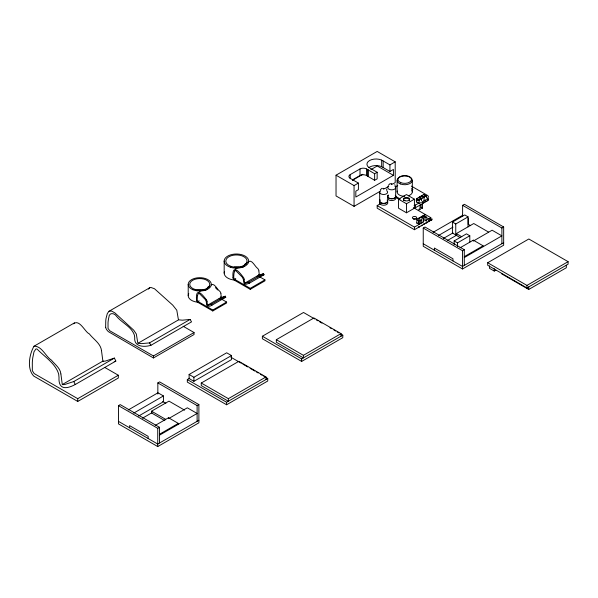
<?xml version="1.0" encoding="UTF-8"?>
<svg xmlns="http://www.w3.org/2000/svg" width="598" height="598" viewBox="0 0 598 598"><rect width="100%" height="100%" fill="white"/><g stroke="black" fill="none" stroke-linecap="round" stroke-linejoin="round"><path stroke-width="0.9" d="M395.689 196.48L395.689 187.54M416.903 202.117L416.649 202.109A0.762 0.441 -60 0 1 416.544 201.788L416.679 198.626L418.951 197.355A0.762 0.441 -60 0 1 419.056 197.669L421.568 199.119L421.568 200.898M419.056 197.669L419.385 196.951L421.463 195.905A0.762 0.441 -60 0 1 421.56 196.226L424.072 197.669L424.072 200.345M421.336 202.416L419.161 203.559A0.762 0.441 -60 0 1 419.056 203.238L419.191 200.076L421.463 198.805A0.762 0.441 -60 0 1 421.56 199.119L421.889 198.401L423.967 197.355A0.762 0.441 -60 0 1 424.072 197.669L424.401 196.951L426.479 195.905A0.762 0.441 -60 0 1 426.583 196.226L426.583 198.005M421.568 196.219L421.889 195.501L423.967 194.455A0.762 0.441 -60 0 1 424.072 194.776L426.583 196.219M418.892 209.128L418.892 209.831L420.013 209.606L420.043 204.927M422.629 203.462L423.227 202.886A1.151 0.665 -60 0 0 423.257 201.96L422.42 202.371A1.151 0.665 -60 0 0 422.39 203.305L422.577 208.014L422.136 208.403L421.104 208.059L421.104 204.374M423.646 218.023L421.747 219.234M246.937 262.814L247.019 262.208M209.704 285.545L209.337 286.457M197.579 295.367L198.521 293.117A1.256 0.725 60 0 1 198.94 293.147L205.256 299.486L206.28 301.519A34.467 19.898 60 0 0 206.46 303.313C205.944 306.894 209.749 306.819 211.931 305.204L225.752 297.221L225.267 296.204L222.224 297.213M248.148 262.761L248.297 262.223M247.011 262.253L246.623 263.262M421.104 207.969L421.485 207.641M423.773 215.639L423.257 216.289L424.707 215.923M234.319 271.283L234.558 270.58M424.034 200.607L422.524 201.773M211.109 284.947C214.301 282.391 217.298 289.738 219.832 291.346A2.773 1.6 60 0 1 220.954 293.513M419.983 217.941A1.129 0.65 -60 0 0 419.871 217.597L419.049 218.135A1.129 0.65 -60 0 0 419.086 219.01L419.759 218.778M419.161 217.964L421.298 216.73M248.521 261.625C251.982 259.151 255.025 266.783 257.738 268.502A2.945 1.697 60 0 1 258.934 270.797M417.09 199.097L417.015 199.254A1.151 0.665 -60 0 0 416.993 200.181L417.09 200.308M388.274 185.358L390.232 183.489M380.276 189.88L381.973 188.235M148.416 289.111L149.47 287.915L150.86 287.451L154.471 288.729L172.77 305.159L176.791 310.227L178.197 318.442A14.808 8.551 60 0 0 178.264 318.734L178.563 319.743M209.076 286.913L208.523 287.675M246.324 263.793L245.733 264.608M426.426 199.433L425.029 200.323M422.233 217.351L421.635 217.65A1.129 0.65 -60 0 1 421.53 216.708L422.352 216.17M73.524 323.795C79.571 318.749 85.058 332.226 89.334 333.893C93.378 339.201 100.584 343.357 101.481 350.51M235.32 269.137L236.464 268.203M417.277 198.85L417.71 198.693M424.573 216.095L424.109 216.222L431.315 220.378L432.025 219.75A1.129 0.65 -60 0 0 431.988 218.875L431.165 219.414A1.129 0.65 -60 0 0 431.203 220.288L431.27 220.356M425.985 216.79L424.199 217.821M207.491 288.632L206.093 289.439M244.589 265.654L243.154 266.484M199.426 291.286L200.121 290.92M418.593 218.225C413.614 219.003 420.013 222.434 421.044 219.638C419.43 224.362 422.696 224.003 421.747 220.146M416.836 222.89L419.295 224.31L419.295 220.655M149.664 287.795L108.873 311.356L107.281 313.666L106.085 318.211A41.509 23.965 60 0 0 105.764 320.745L105.659 326.53A11.317 6.533 60 0 0 105.704 326.986L105.749 327.33M74.563 322.808L33.974 346.242C29.437 354.076 26.626 368.727 33.757 376.09L77.74 401.445L118.329 378.011L118.329 375.245L104.702 367.396M379.88 191.45L354.061 206.355L336.031 195.942L336.031 175.192L377.174 151.436L395.203 161.841L395.203 182.599L392.781 183.997M350.226 178.705L350.226 174.594L360.003 168.95A4.612 2.669 0 0 1 366.529 168.95L374.632 173.719L374.632 180.297L377.151 178.847L377.151 172.269L370.394 168.367A9.097 5.255 0 0 1 369.594 160.526A9.097 5.255 0 0 1 383.176 160.989L389.933 164.891L395.203 161.841M352.484 179.863L360.003 175.528A4.612 2.669 0 0 1 366.529 175.528L374.632 180.297M352.439 180.304L362.837 174.295M370.835 169.683L377.233 165.982L393.432 175.334L393.432 169.443L389.933 171.462L383.176 167.567A9.097 5.255 0 0 0 368.884 167.567M336.031 175.192L354.061 185.597L358.411 183.085L358.411 189.663L355.832 191.151L355.832 197.041L393.432 175.334M374.632 173.719L377.151 172.269M384.716 188.654L388.752 186.322M260.235 274.744L263.509 273.66L264.024 274.736L249.351 283.213L245.98 284.319L244.358 284.035A0.762 0.441 60 0 1 244.141 283.766L243.543 281.202A36.59 21.124 60 0 1 243.356 279.303L242.265 277.143L235.56 270.416A1.338 0.77 60 0 0 235.119 270.378L234.11 272.77A27.717 16.004 60 0 0 233.803 275.94C233.646 277.248 233.676 280.492 235.762 278.511M235.328 279.401L234.147 279.961A2.497 1.443 60 0 1 232.899 277.823M395.36 186.98L397.752 185.597M197.572 295.36A26.865 15.511 60 0 0 197.28 298.619C197.101 299.83 197.318 302.603 199.134 300.779M60.899 374.042L62.282 384.551L102.878 361.117L101.488 350.645M413.353 207.588L430.799 217.665L430.799 220.273L414.444 229.714L377.174 208.201L377.174 205.585L380.291 203.791M62.753 384.634L64.27 384.596A24.929 14.397 60 0 0 64.651 384.536L73.801 381.531L114.397 358.09L115.833 361.072L75.243 384.514C65.832 389.552 58.342 389.515 59 377.345A107.334 61.968 60 0 1 58.709 374.333C56.033 363.943 44.424 356.61 37.106 349.112A3.693 2.13 60 0 0 35.873 349.015L34.004 351.766L32.77 357.776A74.451 42.989 60 0 0 32.314 362.702L32.329 370.685L34.138 373.548L77.733 398.687L118.329 375.245M244.664 283.228L259.345 274.751M207.513 305.219L221.342 297.236M245.599 283.205L248.828 282.136L263.509 273.66M208.396 305.197L211.438 304.188L225.267 296.204M190.104 319.452L182.3 320.184L178.6 319.825L137.996 343.259L141.606 343.618L149.515 342.893L190.104 319.452L191.547 321.851L150.95 345.285C144.297 347.378 133.728 347.012 134.714 337.511A57.58 33.241 60 0 1 134.423 335.284C131.971 327.061 122.112 322.98 116.782 316.566C114.442 312.769 108.888 312.089 108.806 317.643A41.098 23.726 60 0 0 108.477 319.153A39.737 22.941 60 0 0 108.021 322.658L108.036 328.452L109.845 330.821L153.447 355.959L153.447 357.963L194.044 334.529L194.036 332.525L183.138 326.239M398.53 199.156L406.476 194.567L414.421 199.156L414.421 208.201L406.476 212.791L398.53 208.201L398.53 199.156L406.476 203.739L414.421 199.156M234.491 279.251L250.248 288.341L264.929 279.864L264.929 280.858L250.256 289.335L234.349 280.17M197.931 301.467L212.776 310.033L226.605 302.05L226.605 302.992L212.776 310.967L197.803 302.334M153.447 355.959L194.036 332.525M414.115 205.518A3.379 1.951 0 0 0 415.475 205.032L418.667 203.193M414.115 208.186A3.379 1.951 0 0 0 415.475 207.708L427.428 200.808A3.379 1.951 0 0 0 427.824 198.319M421.747 216.401L423.698 215.317M377.174 205.585L414.444 227.105L423.795 221.709M425.35 220.811L430.799 217.665M462.613 216.424L462.613 205.323L464.384 204.299L503.658 226.978L503.658 245.217L462.516 268.965L423.242 246.294L423.242 228.055L425.014 227.031L464.287 249.71L464.287 265.43M157.842 394.015L157.842 382.922L159.614 381.898L198.887 404.577L198.887 422.808L157.737 446.564L118.464 423.892L118.464 405.653L120.235 404.629L159.509 427.301L159.509 443.021M433.042 232.353L462.747 215.198M468.077 216.865L455.758 223.973L455.758 234.947L452.424 233.026L452.424 222.052L464.751 214.936L468.077 216.865L468.077 226.919M189.103 374.483L226.679 352.79L231.478 355.563L231.478 359.622L193.909 381.315L189.103 378.541L189.103 374.483L193.909 377.256L231.478 355.563M128.264 409.944L157.977 392.796L163.433 395.943L163.433 401.714L138.542 416.088M263.725 376.179L267.74 378.497L267.74 381.016L226.59 404.764L187.316 382.092L187.316 379.573L189.738 378.175M340.389 333.774L342.796 335.164L342.796 337.676L301.654 361.431L262.38 338.76L262.38 336.24L303.522 312.485L314.742 318.966M438.498 235.5L452.955 227.158M133.728 413.098L163.433 395.943M443.32 238.49L452.955 232.928M460.228 237.623L456.319 235.373L456.319 233.601L473.751 223.532L488.588 232.099M164.816 420.633L151.548 412.964L151.548 411.192L168.98 401.131L184.595 410.146M447.237 240.613L456.879 235.051M265.968 376.964L228.361 398.672L228.361 401.228L201.257 385.575L201.257 383.026L238.856 361.319L265.968 376.964L265.968 379.521M341.024 333.632L303.425 355.339L303.425 357.896L276.321 342.243L276.321 339.694L313.92 317.979L341.024 333.632L341.024 336.188M142.459 418.211L152.101 412.642M454.151 244.612L454.151 240.949L466.47 233.84L469.796 235.762L469.796 242.16M454.151 240.949L457.477 242.87L469.796 235.762M459.982 247.841L473.302 240.157L483.087 245.808L483.087 246.712M473.698 240.83L492.102 230.208L501.886 235.859L464.287 257.566M155.211 425.44L168.524 417.748L178.309 423.399L178.309 424.311M168.928 418.428L187.323 407.806L197.116 413.457L159.509 435.165M423.242 228.055L462.516 250.734L464.287 249.71M462.613 205.323L501.886 228.002L503.658 226.978M118.464 405.653L157.737 428.325L159.509 427.301M157.842 382.922L197.116 405.594L198.887 404.577M464.287 256.662L483.087 245.808M159.509 434.253L178.309 423.399M187.316 379.573L226.59 402.252L267.74 378.497M262.38 336.24L301.654 358.912L342.796 335.164M503.658 242.698L462.516 266.454L423.242 243.775M198.887 420.297L157.737 444.045L118.464 421.373M487.684 262.746L528.826 238.991L568.1 261.662L568.1 264.181L526.958 287.937L487.684 265.258L487.684 262.746L526.958 285.418L568.1 261.662M489.456 265.863L489.456 268.3L494.254 271.066L495.854 270.147M501.625 273.817L528.729 289.469L566.328 267.755L566.328 265.206M33.974 346.242C41.77 345.734 45.598 356.483 51.428 360.146C54.844 364.376 60.323 368.039 60.884 373.885M109.075 311.229L111.617 311.065L114.928 312.918L133.743 330.201L136.337 334.035L137.6 341.877A14.808 8.551 60 0 0 137.675 342.168L137.966 343.185M114.397 358.09L105.248 361.102A24.929 14.397 60 0 1 104.919 361.147L103.379 361.199M263.15 275.073L264.024 274.736M225.752 297.221L223.682 297.968M114.218 361.685L115.833 361.072M200.278 290.86L202.625 290.329M416.477 199.635L416.126 200.233L417.135 200.397M261.834 275.536L262.425 275.334M237.144 267.919L239.469 267.418M241.532 267.029L240.269 267.291M204.509 289.97L203.425 290.194M260.967 275.783L259.039 275.558A0.762 0.441 60 0 1 258.814 275.289L258.583 274.714M418.899 218.494L418.264 219.115L419.617 218.868M222.142 298.312L221.058 297.991L220.527 296.817M103.237 361.185L103.177 361.177A5.345 3.087 60 0 1 102.991 361.14L102.946 361.132M62.618 384.619L62.641 384.619A5.345 3.087 60 0 1 62.401 384.581L62.364 384.574M421.994 207.596L422.577 208.014M421.156 225.745L422.001 225.551L421.882 225.05M419.534 209.068L420.043 209.479M423.698 221.544L423.496 221.88L423.496 217.821M419.116 226.38L419.452 227.038L418.264 226.978M421.882 217.186C419.617 216.536 421.523 218.958 422.061 217.358M424.259 223.57L424.199 224.28L423.145 224.003M424.109 216.222L424.034 216.155A1.129 0.65 -60 0 1 424.012 215.28L424.827 214.734A1.129 0.65 -60 0 1 424.879 215.534M411.342 186.083L427.428 195.374A3.379 1.951 0 0 1 427.428 198.132L427.428 200.808M423.713 194.447L426.225 195.897M411.342 188.759L412.949 189.686M421.926 195.479L424.43 196.929M421.209 195.897L423.713 197.347M468.227 224.287L470.626 225.67M419.415 196.929L421.926 198.379M418.697 197.347L421.209 198.79M416.903 198.379L419.415 199.829M416.544 199.119L419.056 200.569M452.424 222.052L455.758 223.973M416.544 201.788L419.415 203.567M395.413 196.211L400.241 198.999M395.906 197.519L399.083 199.351M456.319 233.601L461.783 236.756M358.411 183.085L350.226 178.361A4.612 2.669 0 0 1 350.226 174.594M258.03 275.887L264.929 279.864M256.976 276.276L257.97 276.852M316.342 319.893L317.949 320.82M319.549 321.739L321.956 323.129M329.969 327.756L331.576 328.683M333.976 330.074L335.583 331M337.182 331.92L338.789 332.847M220.109 298.305L221.036 298.836M221.963 299.374L226.605 302.05M219.115 298.671L220.049 299.209M276.321 339.694L303.425 355.339M230.865 357.208L241.286 363.225M242.893 364.152L247.699 366.925M250.106 368.316L254.912 371.089M256.512 372.016L258.119 372.943M260.526 374.333L262.126 375.26M201.257 383.026L228.361 398.672M153.447 357.963L108.417 331.666A10.263 5.928 60 0 1 107.505 330.731L107.386 330.589A4.56 2.631 60 0 1 105.629 327.308M162.649 401.415L165.855 403.269M151.548 411.192L165.601 419.31M425.955 220.057L425.985 220.445L425.955 216.401M197.676 302.214L197.579 302.117A2.347 1.36 60 0 1 196.436 300.121M215.407 287.601L217.657 289.955M386.45 189.095L387.003 189.85M206.011 299.329C200.547 291.891 195.598 288.348 196.518 299.979M394.725 184.655L395.203 185.425M149.515 342.893L150.95 345.285M248.828 282.136L249.351 283.213M211.438 304.188L211.931 305.204M73.801 381.531L75.243 384.514M259.285 274.527L258.852 271.088M244.604 282.996L244.171 279.565M221.29 297.019L220.879 293.768M207.454 304.965L207.05 301.751M232.988 277.666C232.069 265.243 237.204 269.078 243.065 276.971A2.945 1.697 60 0 1 244.253 279.273M250.248 288.341L250.256 289.335M212.776 310.033L212.776 310.967M77.733 398.687L77.74 401.445M528.729 286.913L528.729 289.469M526.958 285.418L526.958 287.937M501.886 228.002L501.886 243.722M494.254 268.637L494.254 271.066M473.302 240.157L473.302 241.061M468.204 218.352L468.204 224.123M462.516 250.734L462.516 268.965M457.477 242.87L457.477 246.533M452.948 260.93L452.948 258.755L434.38 248.035L434.38 250.211M424.199 218.733L424.199 220.557M418.593 220.655L418.593 224.31M416.836 219.234L416.836 223.293M415.475 205.032L415.475 207.708M414.444 227.105L414.444 229.714M412.328 180.409L412.328 191.921M406.476 203.739L406.476 212.791M397.117 180.372L397.117 191.921M389.933 164.891L389.933 171.462M383.176 160.989L383.176 167.567M381.666 160.114L381.666 166.693M379.685 192.212L379.685 201.137M368.099 169.862L368.099 176.44M367.852 169.712L367.852 176.29M366.529 168.95L366.529 175.528M360.003 168.95L360.003 175.528M354.061 185.597L354.061 206.355M301.654 358.912L301.654 361.431M226.59 402.252L226.59 404.764M224.175 261.079L224.175 273.084M197.116 405.594L197.116 421.313M193.909 377.256L193.909 381.315M188.213 284.356L188.213 295.659M168.524 417.748L168.524 418.66M157.737 428.325L157.737 446.564M148.169 438.521L148.169 436.353L129.609 425.634L129.609 427.802M387.302 201.646A4.193 2.422 0 0 1 383.632 205.249A4.193 2.422 0 0 1 379.962 201.646M387.302 199.904A4.193 2.422 0 0 1 383.632 203.507A4.193 2.422 0 0 1 379.962 199.904M387.22 200.083A3.969 2.287 0 0 1 383.669 203.372A3.969 2.287 0 0 1 380.059 200.106M386.607 190.68A3.969 2.287 0 0 1 386.383 193.864A3.969 2.287 0 0 1 380.866 193.842A3.969 2.287 0 0 1 380.732 190.657M395.293 195.426A3.969 2.287 0 0 1 391.541 198.708A3.969 2.287 0 0 1 388.326 195.24M394.919 186.187A3.969 2.287 0 0 1 394.471 189.192A3.969 2.287 0 0 1 389.253 189.334A3.969 2.287 0 0 1 388.326 186.367M395.555 197.198A4.193 2.422 0 0 1 391.301 200.569A4.193 2.422 0 0 1 388.252 196.787M395.375 195.247A4.193 2.422 0 0 1 394.284 198.334A4.193 2.422 0 0 1 388.827 198.185A4.193 2.422 0 0 1 388.252 195.045M403.538 200.636A3.087 1.779 0 0 1 406.476 198.312A3.087 1.779 0 0 1 409.413 200.636M413.666 219.167A2.183 1.256 0 0 1 415.401 219.167M422.352 216.17A1.129 0.65 -60 0 1 422.442 216.805M411.701 190.179A7.61 4.388 0 0 1 408.412 195.763M404.719 196.316A7.61 4.388 0 0 1 397.274 191.024M245.3 263.733A9.097 2.975 -38.1 0 1 245.06 264.062M245.374 264.428A10.42 6.922 4.7 0 1 244.216 265.333M243.491 266.813A10.42 7.445 16.5 0 1 241.839 267.463M241.682 267.448A8.918 0.912 -7.5 0 1 241.076 267.56M235.156 280.118A12.252 7.071 0 0 1 224.437 271.634M234.252 267.082A10.614 6.13 0 0 1 239.649 267.239M198.566 302.289A11.541 6.66 0 0 1 188.759 293.64M195.785 290.359A10.002 5.771 0 0 1 203.724 290.359M206.004 299.344A2.773 1.6 60 0 1 207.132 301.497M208.111 286.853A8.574 2.803 -38.1 0 1 207.887 287.16M208.179 287.511A9.815 6.518 4.7 0 1 207.095 288.363M206.407 289.753A9.815 7.019 16.5 0 1 204.852 290.366M204.71 290.351A8.402 0.86 -7.5 0 1 204.142 290.456M382.989 188.676C384.073 190.134 384.791 187.48 383.004 188.639M391.07 184.012C392.116 185.47 392.916 182.824 391.077 183.975M426.247 222.194L426.217 222.269A1.129 0.65 -60 0 0 426.247 223.144L427.069 222.613A1.129 0.65 -60 0 0 427.039 221.738L426.247 222.194M428.721 220.759L428.691 220.841A1.129 0.65 -60 0 0 428.721 221.716L429.543 221.178A1.129 0.65 -60 0 0 429.514 220.303L428.721 220.759M424.984 200.831L424.946 200.913A1.151 0.665 -60 0 0 424.924 201.84L425.761 201.421A1.151 0.665 -60 0 0 425.783 200.494L424.984 200.831M427.518 199.366L427.48 199.448A1.151 0.665 -60 0 0 427.458 200.375L428.295 199.964A1.151 0.665 -60 0 0 428.318 199.029L427.518 199.366M404.936 200.696A3.087 1.779 0 0 0 409.563 199.156A3.087 1.779 0 0 0 404.936 197.617A3.087 1.779 0 0 0 404.936 200.696M413.442 218.801A2.183 1.256 0 0 0 416.716 217.717A2.183 1.256 0 0 0 413.442 216.626A2.183 1.256 0 0 0 413.442 218.801M400.256 183.907A7.61 4.388 0 0 0 412.284 180.805A7.61 4.388 0 0 0 401.617 176.343A7.61 4.388 0 0 0 400.256 183.907M400.757 182.622A6.765 3.902 0 0 0 411.446 179.863A6.765 3.902 0 0 0 401.961 175.894A6.765 3.902 0 0 0 400.757 182.622M230.297 267.201A12.252 7.071 0 0 0 248.678 261.079A12.252 7.071 0 0 0 230.297 254.95A12.252 7.071 0 0 0 230.297 267.201M231.12 266.387A10.614 6.13 0 0 0 247.041 261.079A10.614 6.13 0 0 0 231.12 255.772A10.614 6.13 0 0 0 231.12 266.387M192.982 289.746A11.541 6.66 0 0 0 211.236 285.044A11.541 6.66 0 0 0 195.045 278.272A11.541 6.66 0 0 0 192.982 289.746M194.754 289.357A10.002 5.771 0 0 0 209.756 284.356A10.002 5.771 0 0 0 194.754 279.356A10.002 5.771 0 0 0 194.754 289.357"/></g></svg>
